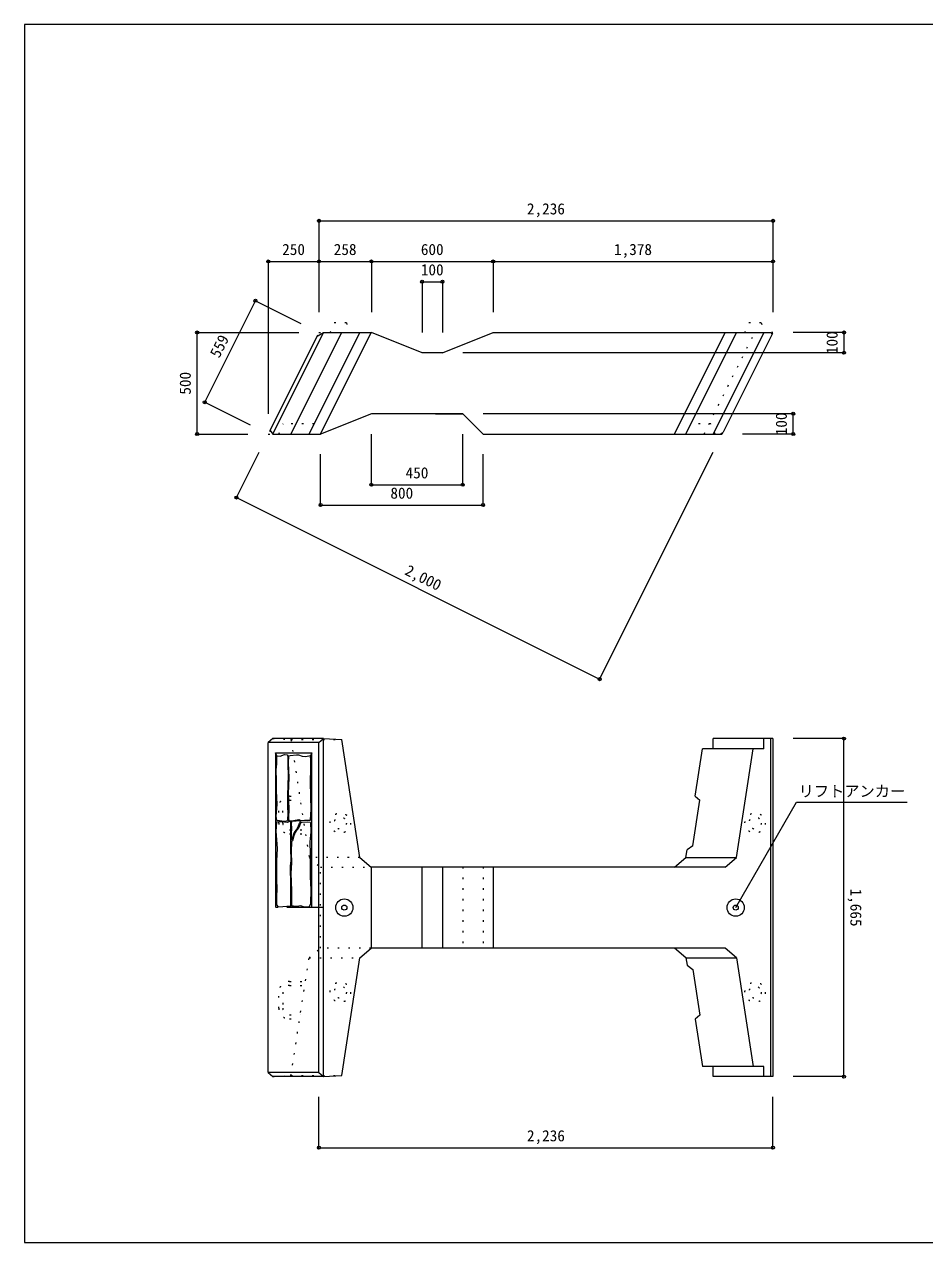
# Model space of a CAD drawing. Units: millimetres, scale not verified. Extents: x 165 to 8745, y 150 to 6150.
# Drawn here: x 165 to 4600, y 150 to 6150 of the extents above; entities that cross this region are included whole.
import ezdxf
from ezdxf.enums import TextEntityAlignment as Align

# ---------------------------------------------------------------- set-up
doc = ezdxf.new("R2010")
doc.units = ezdxf.units.MM
doc.header["$LTSCALE"] = 30
doc.header["$PDMODE"] = 32
doc.header["$PDSIZE"] = 15
doc.linetypes.add('DASHED_DOTTED', pattern=[9.25, 6, -1.5, 0.25, -1.5])
doc.linetypes.add('DOTTED', pattern=[1.75, 0.25, -1.5])
for name, color, linetype, lineweight in [('_0-0_', 7, 'Continuous', 18), ('_0-1_', 7, 'Continuous', 18), ('_0-2_', 4, 'Continuous', 9)]:
    doc.layers.add(name, color=color, linetype=linetype, lineweight=lineweight)
doc.styles.add('ＭＳ ゴシック', font='')
doc.styles.get('ＭＳ ゴシック').set_extended_font_data('MS Gothic')

msp = doc.modelspace()

# ---------------------------------------------------------------- linework, layer by layer
at = {"layer": '_0-0_'}
for p, q in [((8745, 6150), (165, 6150)), ((165, 6150), (165, 150)), ((165, 150), (8745, 150))]:
    msp.add_line(p, q, dxfattribs=at)
at = {"layer": '_0-1_'}
for p, q in [((1388.59, 4132.5), (1638.59, 4632.5)), ((1478.04, 4132.5), (1728.04, 4632.5)), ((1567.48, 4132.5), (1817.48, 4632.5)), ((1607.29, 4614.61), (1638.59, 4632.5)), ((1623.38, 4132.5), (1873.38, 4632.5)), ((1638.59, 4632.5), (1874.23, 4632.5)), ((2124.23, 4532.5), (1874.23, 4632.5)), ((2224.23, 4532.5), (2474.23, 4632.5)), ((2474.23, 4632.5), (3842.3, 4632.5)), ((3367.51, 4132.5), (3617.51, 4632.5)), ((3423.42, 4132.5), (3673.42, 4632.5)), ((3807.58, 4632.5), (3557.58, 4132.5)), ((3847.83, 4623.56), (3606.77, 4141.44)), ((3842.3, 4632.5), (3847.83, 4623.56)), ((1375.18, 4150.39), (1607.29, 4614.61)), ((2224.23, 4532.5), (2124.23, 4532.5)), ((1874.23, 4232.5), (1624.23, 4132.5)), ((2324.23, 4232.5), (1874.23, 4232.5)), ((2190.23, 4232.5), (2324.23, 4232.5)), ((2324.23, 4232.5), (2424.23, 4132.5)), ((1375.18, 4150.39), (1388.59, 4132.5)), ((3592.3, 4132.5), (3606.77, 4141.44)), ((1388.59, 4132.5), (1624.23, 4132.5)), ((2424.23, 4132.5), (3592.3, 4132.5)), ((1388.59, 2632.5), (1366.23, 2612.5)), ((1366.23, 987.5), (1366.23, 2612.5)), ((1616.23, 2612.5), (1366.23, 2612.5)), ((1638.59, 2632.5), (1388.59, 2632.5)), ((1616.23, 2612.5), (1638.59, 2632.39)), ((1616.23, 987.5), (1616.23, 2612.5)), ((1638.59, 967.5), (1638.59, 2632.5)), ((1638.59, 2632.5), (1728.04, 2627.5)), ((1817.48, 2046.6), (1728.04, 2627.5)), ((3469.58, 2349), (3505.23, 2582.5)), ((3807.58, 2582.5), (3505.23, 2582.5)), ((3852.3, 2632.5), (3557.58, 2632.5)), ((3557.58, 2582.5), (3557.58, 2632.5)), ((3673.42, 2046.6), (3755.23, 2582.5)), ((3807.58, 2582.5), (3807.58, 2632.5)), ((3842.3, 967.5), (3842.3, 2632.5)), ((3852.3, 2632.5), (3852.3, 967.5)), ((1401.23, 2562.5), (1581.23, 2562.5)), ((1408.73, 2547.5), (1401.23, 2562.5)), ((1401.23, 2562.5), (1401.23, 1800)), ((1408.18, 2508.58), (1408.73, 2547.5)), ((1408.73, 2547.5), (1425.36, 2546.24)), ((1425.36, 2546.24), (1446.16, 2554.16)), ((1446.16, 2554.16), (1461.03, 2552.84)), ((1461.03, 2552.84), (1463.01, 2537.65)), ((1463.01, 2537.65), (1462.35, 2496.69)), ((1465.98, 2546.24), (1464.99, 2513.21)), ((1473.58, 2548.22), (1465.98, 2546.24)), ((1505.61, 2550.2), (1473.58, 2548.22)), ((1516.84, 2550.2), (1505.61, 2550.2)), ((1535.01, 2544.91), (1516.84, 2550.2)), ((1549.87, 2542.93), (1535.01, 2544.91)), ((1573.73, 2547.5), (1549.87, 2542.93)), ((1581.23, 2562.5), (1573.73, 2547.5)), ((1575.96, 2524.44), (1573.73, 2547.5)), ((1576.3, 2482.16), (1575.96, 2524.44)), ((1581.23, 1800), (1581.23, 2562.5)), ((1405.87, 2478.2), (1408.18, 2508.58)), ((1407.19, 2424.69), (1405.87, 2478.2)), ((1462.35, 2496.69), (1463.67, 2458.38)), ((1464.99, 2513.21), (1467.3, 2439.22)), ((1574.97, 2422.71), (1576.3, 2482.16)), ((1407.52, 2375.15), (1407.19, 2424.69)), ((1463.67, 2458.38), (1462.68, 2396.29)), ((1467.3, 2439.22), (1464.66, 2362.6)), ((1575.63, 2346.08), (1574.97, 2422.71)), ((1410.82, 2308.43), (1407.52, 2375.15)), ((1461.36, 2359.3), (1460.7, 2299.84)), ((1462.68, 2396.29), (1461.36, 2359.3)), ((1464.66, 2362.6), (1466.97, 2285.97)), ((1577.95, 2284.65), (1575.63, 2346.08)), ((3469.58, 2349), (3491.53, 2329)), ((1405.21, 2250.3), (1410.82, 2308.43)), ((1460.7, 2299.84), (1462.68, 2262.19)), ((1466.97, 2285.97), (1465.32, 2241.05)), ((1574.97, 2230.49), (1577.95, 2284.65)), ((3457.18, 2104), (3491.53, 2329)), ((1406.53, 2220.58), (1404.22, 2176.32)), ((1408.18, 2229.16), (1405.21, 2250.3)), ((1418.09, 2223.22), (1406.53, 2220.58)), ((1421.39, 2227.18), (1408.18, 2229.16)), ((1432.29, 2223.22), (1418.09, 2223.22)), ((1445.5, 2223.88), (1421.39, 2227.18)), ((1447.15, 2221.24), (1432.29, 2223.22)), ((1463.67, 2227.84), (1445.5, 2223.88)), ((1460.04, 2219.92), (1447.15, 2221.24)), ((1471.93, 2224.54), (1460.04, 2219.92)), ((1462.68, 2262.19), (1461.03, 2233.13)), ((1461.03, 2233.13), (1463.67, 2227.84)), ((1465.32, 2241.05), (1467.63, 2227.84)), ((1467.63, 2227.84), (1491.08, 2229.82)), ((1477.87, 2221.9), (1471.93, 2224.54)), ((1477.54, 2197.46), (1477.87, 2221.9)), ((1480.35, 2225.53), (1479.85, 2208.69)), ((1482.82, 2226.52), (1480.35, 2225.53)), ((1491.25, 2225.2), (1482.82, 2226.52)), ((1491.08, 2229.82), (1516.18, 2233.79)), ((1503.63, 2225.86), (1491.25, 2225.2)), ((1516.84, 2226.85), (1503.63, 2225.86)), ((1516.18, 2233.79), (1527.41, 2229.16)), ((1526.09, 2224.87), (1516.84, 2226.85)), ((1523.78, 2219.92), (1526.09, 2224.87)), ((1530.06, 2221.24), (1525.63, 2215.89)), ((1527.41, 2229.16), (1544.59, 2230.49)), ((1534.02, 2218.6), (1530.06, 2221.24)), ((1561.76, 2221.24), (1534.02, 2218.6)), ((1544.59, 2230.49), (1567.05, 2231.15)), ((1574.97, 2218.6), (1561.76, 2221.24)), ((1567.05, 2231.15), (1574.97, 2230.49)), ((1404.22, 2176.32), (1410.16, 2091.11)), ((1478.2, 2176.98), (1477.54, 2197.46)), ((1477.54, 2138.67), (1478.2, 2176.98)), ((1481.01, 2194.15), (1479.52, 2158.15)), ((1479.85, 2208.69), (1481.01, 2194.15)), ((1485.3, 2141.64), (1494.72, 2168.72)), ((1498.58, 2170.16), (1492.46, 2153.41)), ((1494.72, 2168.72), (1505.78, 2182.92)), ((1507.28, 2182.4), (1498.58, 2170.16)), ((1505.78, 2182.92), (1516.02, 2203.07)), ((1516.62, 2193.99), (1507.28, 2182.4)), ((1516.02, 2203.07), (1520.31, 2215.62)), ((1525.63, 2215.89), (1516.62, 2193.99)), ((1520.31, 2215.62), (1523.78, 2219.92)), ((1575.55, 2174.02), (1570.72, 2123.14)), ((1574.97, 2218.6), (1575.55, 2174.02)), ((1477.87, 2092.43), (1477.54, 2138.67)), ((1480.87, 2125.07), (1479.26, 2072.9)), ((1479.52, 2158.15), (1480.35, 2140.32)), ((1480.18, 2133.05), (1485.3, 2141.64)), ((1480.35, 2140.32), (1480.18, 2133.05)), ((1485.7, 2128.94), (1480.87, 2125.07)), ((1492.46, 2153.41), (1485.7, 2128.94)), ((1570.72, 2123.14), (1572.65, 2062.59)), ((3457.18, 2104), (3429.13, 2084)), ((1410.16, 2091.11), (1406.86, 2030.99)), ((1478.53, 2032.32), (1477.87, 2092.43)), ((1479.26, 2072.9), (1480.22, 2020.08)), ((1572.65, 2062.59), (1572.97, 1951.17)), ((1817.48, 2046.6), (1873.38, 2000)), ((3367.51, 2000), (3423.42, 2046.6)), ((3423.42, 2046.6), (3429.13, 2084)), ((3423.42, 2046.6), (3673.42, 2046.6)), ((3617.51, 2000), (3673.42, 2046.6)), ((1406.86, 2030.99), (1406.53, 1974.19)), ((1476.55, 2003.91), (1478.53, 2032.32)), ((1476.55, 1976.83), (1476.55, 2003.91)), ((1480.22, 2020.08), (1477.97, 1967.27)), ((3617.51, 2000), (1873.38, 2000)), ((1874.23, 1600), (1874.23, 2000)), ((2124.23, 1600), (2124.23, 2000)), ((2224.23, 2000), (2224.23, 1600)), ((2474.23, 2000), (2474.23, 1600)), ((1406.53, 1974.19), (1407.19, 1938.52)), ((1407.19, 1938.52), (1408.18, 1890.29)), ((1477.21, 1937.19), (1476.55, 1976.83)), ((1477.21, 1863.87), (1477.21, 1937.19)), ((1477.97, 1967.27), (1481.51, 1884.82)), ((1572.97, 1951.17), (1575.55, 1889.98)), ((1408.18, 1890.29), (1407.52, 1855.94)), ((1478.2, 1823.58), (1477.21, 1863.87)), ((1481.51, 1884.82), (1480.87, 1829.43)), ((1575.55, 1889.98), (1574.91, 1817.84)), ((1407.52, 1855.94), (1406.86, 1813.01)), ((1406.86, 1813.01), (1414.46, 1803.76)), ((1414.46, 1803.76), (1438.9, 1805.08)), ((1438.9, 1805.08), (1458.05, 1807.06)), ((1458.05, 1807.06), (1468.95, 1806.4)), ((1468.95, 1806.4), (1477.54, 1807.06)), ((1477.54, 1807.06), (1478.2, 1823.58)), ((1480.87, 1829.43), (1480.87, 1807.53)), ((1490.85, 1806.89), (1480.87, 1807.53)), ((1507.6, 1805.6), (1490.85, 1806.89)), ((1527.56, 1809.47), (1507.6, 1805.6)), ((1544.63, 1802.38), (1527.56, 1809.47)), ((1568.46, 1803.67), (1544.63, 1802.38)), ((1574.91, 1817.84), (1568.46, 1803.67)), ((1572.79, 1800.66), (1570.87, 1800)), ((1572.77, 1800), (1572.79, 1800.66)), ((1817.48, 1553.4), (1873.38, 1600)), ((3617.51, 1600), (1873.38, 1600)), ((3423.42, 1553.4), (3367.51, 1600)), ((3673.42, 1553.4), (3617.51, 1600)), ((1728.04, 972.5), (1817.48, 1553.4)), ((3423.42, 1553.4), (3429.13, 1516)), ((3423.42, 1553.4), (3673.42, 1553.4)), ((3429.13, 1516), (3457.18, 1496)), ((3673.42, 1553.4), (3755.23, 1017.5)), ((3457.18, 1496), (3491.53, 1271)), ((3491.53, 1271), (3469.58, 1251)), ((3469.58, 1251), (3505.23, 1017.5)), ((1366.23, 987.5), (1388.59, 967.5)), ((1616.23, 987.5), (1366.23, 987.5)), ((1638.59, 967.5), (1388.59, 967.5)), ((1616.23, 987.5), (1638.59, 967.5)), ((1638.59, 967.5), (1728.04, 972.5)), ((3807.58, 1017.5), (3505.23, 1017.5)), ((3557.58, 967.5), (3557.58, 1017.5)), ((3852.3, 967.5), (3557.58, 967.5)), ((3807.58, 967.5), (3807.58, 1017.5))]:
    msp.add_line(p, q, dxfattribs=at)
at = {"layer": '_0-1_', "linetype": 'DOTTED'}
for p, q in [((1607.29, 4614.61), (1616.23, 4632.5)), ((1616.23, 4632.5), (1638.59, 4632.5)), ((1671.23, 4632.5), (1691.23, 4679.5)), ((1751.23, 4679.5), (1691.23, 4679.5)), ((1751.23, 4679.5), (1771.23, 4632.5)), ((3512.86, 4132.5), (3762.86, 4632.5)), ((3714.3, 4632.5), (3734.3, 4679.5)), ((3794.3, 4679.5), (3734.3, 4679.5)), ((3794.3, 4679.5), (3814.3, 4632.5)), ((3852.3, 4632.5), (3842.3, 4632.5)), ((3847.83, 4623.56), (3852.3, 4632.5)), ((1375.18, 4150.39), (1366.23, 4132.5)), ((1418.23, 4132.5), (1439.51, 4182.5)), ((1592.48, 4182.5), (1439.51, 4182.5)), ((3546.03, 4182.5), (3448.42, 4182.5)), ((3567.3, 4132.5), (3546.03, 4182.5)), ((3602.3, 4132.5), (3606.77, 4141.44)), ((1366.23, 4132.5), (1388.59, 4132.5)), ((3592.3, 4132.5), (3602.3, 4132.5)), ((1388.59, 2632.5), (1478.04, 2627.5)), ((1478.04, 2627.5), (1567.48, 2046.6)), ((1478.04, 2627.5), (1728.04, 2627.5)), ((1471.23, 2348.5), (1521, 2348.5)), ((1418.23, 2216.5), (1418.23, 2295.5)), ((1438.23, 2216.5), (1438.23, 2295.5)), ((1471.23, 2328.5), (1524.08, 2328.5)), ((1471.23, 2183.5), (1546.4, 2183.5)), ((1471.23, 2163.5), (1549.48, 2163.5)), ((1567.48, 2046.6), (1623.38, 2000)), ((1817.48, 2046.6), (1567.48, 2046.6)), ((1623.38, 2000), (1873.38, 2000)), ((1624.23, 1600), (1624.23, 2000)), ((2324.23, 2000), (2324.23, 1600)), ((2424.23, 2000), (2424.23, 1600)), ((1567.48, 1553.4), (1623.38, 1600)), ((1873.38, 1600), (1623.38, 1600)), ((1478.04, 972.5), (1567.48, 1553.4)), ((1567.48, 1553.4), (1817.48, 1553.4)), ((1418.23, 1304.5), (1418.23, 1383.5)), ((1438.23, 1383.5), (1438.23, 1304.5)), ((1471.23, 1436.5), (1549.48, 1436.5)), ((1471.23, 1416.5), (1546.4, 1416.5)), ((1471.23, 1271.5), (1524.08, 1271.5)), ((1471.23, 1251.5), (1521, 1251.5)), ((1388.59, 967.5), (1478.04, 972.5)), ((1478.04, 972.5), (1728.04, 972.5))]:
    msp.add_line(p, q, dxfattribs=at)
at = {"layer": '_0-1_', "linetype": 'DASHED_DOTTED'}
msp.add_line((1638.59, 1800), (1366.23, 1800), dxfattribs=at)
at = {"layer": '_0-1_', "linetype": 'DOTTED'}
for centre, radius in [((1721.23, 2216.5), 50), ((1721.23, 2216.5), 30), ((3764.3, 2216.5), 50), ((3764.3, 2216.5), 30), ((1721.23, 1383.5), 50), ((1721.23, 1383.5), 30), ((3764.3, 1383.5), 50), ((3764.3, 1383.5), 30)]:
    msp.add_circle(centre, radius, dxfattribs=at)
at = {"layer": '_0-1_'}
for centre, radius in [((1741.09, 1800), 42.5), ((1741.09, 1800), 12.5), ((3668.73, 1800), 42.5), ((3668.73, 1800), 12.5)]:
    msp.add_circle(centre, radius, dxfattribs=at)
at = {"layer": '_0-1_', "linetype": 'DOTTED'}
for centre, radius, start, end in [((1471.23, 2295.5), 53, 90, 180), ((1471.23, 2295.5), 33, 90, 180), ((1471.23, 2216.5), 53, 180, 270), ((1471.23, 2216.5), 33, 180, 270), ((1471.23, 1383.5), 53, 90, 180), ((1471.23, 1383.5), 33, 90, 180), ((1471.23, 1304.5), 53, 180, 270), ((1471.23, 1304.5), 33, 180, 270)]:
    msp.add_arc(centre, radius, start, end, dxfattribs=at)
at = {"layer": '_0-2_'}
for p, q in [((1616.23, 5182.5), (1616.23, 4732.5)), ((1616.23, 5182.5), (3852.3, 5182.5)), ((3852.3, 5182.5), (3852.3, 4732.5)), ((1366.23, 4982.5), (3852.3, 4982.5)), ((1366.23, 4982.5), (1366.23, 4232.5)), ((1874.23, 4982.5), (1874.23, 4732.5)), ((2474.23, 4982.5), (2474.23, 4732.5)), ((2124.23, 4882.5), (2224.23, 4882.5)), ((2124.23, 4882.5), (2124.23, 4632.5)), ((2224.23, 4882.5), (2224.23, 4632.5)), ((1053.18, 4289.02), (1303.18, 4789.02)), ((1303.18, 4789.02), (1526.79, 4677.22)), ((1016.23, 4132.5), (1016.23, 4632.5)), ((1016.23, 4632.5), (1516.23, 4632.5)), ((4202.3, 4632.5), (3952.3, 4632.5)), ((4202.3, 4632.5), (4202.3, 4532.5)), ((4202.3, 4532.5), (2324.23, 4532.5)), ((1053.18, 4289.02), (1276.79, 4177.22)), ((3952.3, 4232.5), (2424.23, 4232.5)), ((3952.3, 4132.5), (3952.3, 4232.5)), ((1016.23, 4132.5), (1266.23, 4132.5)), ((1874.23, 3882.5), (1874.23, 4132.5)), ((2324.23, 3882.5), (2324.23, 4132.5)), ((3952.3, 4132.5), (3702.3, 4132.5)), ((1209.71, 3819.45), (1321.51, 4043.06)), ((1209.71, 3819.45), (1321.51, 4043.06)), ((1624.23, 3782.5), (1624.23, 4032.5)), ((2424.23, 3782.5), (2424.23, 4032.5)), ((2998.56, 2925.02), (3557.58, 4043.06)), ((1874.23, 3882.5), (2324.23, 3882.5)), ((1209.71, 3819.45), (2998.56, 2925.02)), ((1624.23, 3782.5), (2424.23, 3782.5)), ((4202.3, 2632.5), (3952.3, 2632.5)), ((4202.3, 967.5), (4202.3, 2632.5)), ((4202.3, 967.5), (3952.3, 967.5)), ((1616.23, 617.5), (1616.23, 867.5)), ((3852.3, 617.5), (3852.3, 867.5)), ((1616.23, 617.5), (3852.3, 617.5))]:
    msp.add_line(p, q, dxfattribs=at)
at = {"layer": '_0-2_', "color": 7, "lineweight": 18}
for p, q in [((3668.73, 1800), (3968.73, 2319.62)), ((3968.73, 2319.62), (4513.73, 2319.62))]:
    msp.add_line(p, q, dxfattribs=at)
at = {"layer": '_0-2_'}
for p in [(1616.23, 5182.5), (3852.3, 5182.5), (1366.23, 4982.5), (1616.23, 4982.5), (1874.23, 4982.5), (2474.23, 4982.5), (3852.3, 4982.5), (2124.23, 4882.5), (2224.23, 4882.5), (1303.18, 4789.02), (1016.23, 4632.5), (4202.3, 4632.5), (4202.3, 4532.5), (1053.18, 4289.02), (3952.3, 4232.5), (1016.23, 4132.5), (3952.3, 4132.5), (1874.23, 3882.5), (2324.23, 3882.5), (1209.71, 3819.45), (1624.23, 3782.5), (2424.23, 3782.5), (2998.56, 2925.02), (4202.3, 2632.5), (4202.3, 967.5), (1616.23, 617.5), (3852.3, 617.5)]:
    msp.add_point(p, dxfattribs=at)

# ---------------------------------------------------------------- texts
at = {"layer": '_0-2_', "style": 'ＭＳ ゴシック'}
for s, p in [('2,236', (2640.52, 5197.5)), ('250', (1434.98, 4997.5)), ('258', (1688.98, 4997.5)), ('600', (2117.98, 4997.5)), ('1,378', (3069.52, 4997.5)), ('100', (2117.98, 4897.5)), ('450', (2042.98, 3897.5)), ('800', (1967.98, 3797.5)), ('リフトアンカー', (3978.73, 2329.62)), ('2,236', (2640.52, 632.5))]:
    msp.add_text(s, height=54.99, dxfattribs=at).set_placement(p, align=Align.BOTTOM_LEFT)
for s, rotation, p in [('100', 90, (4187.3, 4526.25)), ('559', 63.435, (1139.61, 4495.42)), ('500', 90, (1001.23, 4326.25)), ('100', 90, (3937.3, 4126.25)), ('2,000', 333.435, (2026.99, 3427.58)), ('1,665', 270, (4217.3, 1893.75))]:
    msp.add_text(s, height=54.99, rotation=rotation, dxfattribs=at).set_placement(p, align=Align.BOTTOM_LEFT)

doc.saveas('drawing.dxf')
